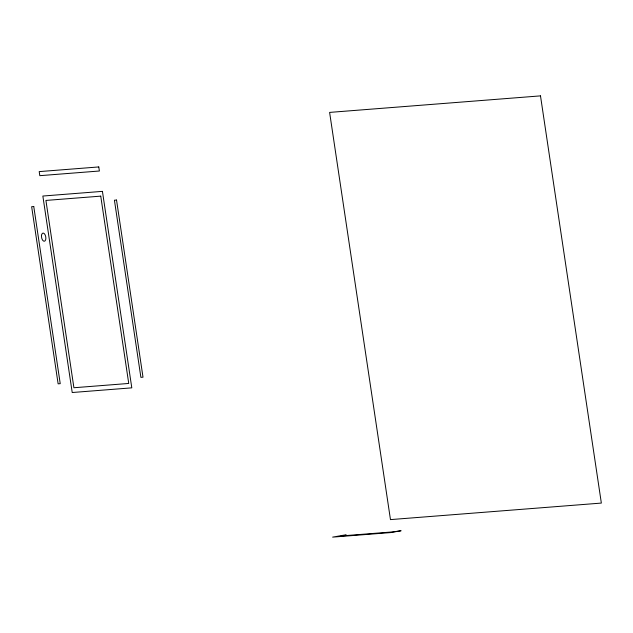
<?xml version="1.0" encoding="UTF-8"?>
<svg xmlns="http://www.w3.org/2000/svg" width="633" height="633" viewBox="0 0 633 633"><rect width="100%" height="100%" fill="white"/><g stroke="black" fill="none" stroke-linecap="round" stroke-linejoin="round"><path stroke-width="0.95" d="M343.102 535.296L332.634 537.124L390.624 532.582L401.093 530.747L392.697 531.91L341.029 535.961L346.259 535.043L343.102 535.296M540.495 95.876L329.611 112.405L390.466 519.606L601.35 503.077L540.495 95.876M98.78 166.938L39.206 171.606L39.816 175.673L99.389 171.005L98.78 166.938M102.427 191.364L42.854 196.04L72.217 392.515L131.799 387.847L102.427 191.364M100.742 196.135L45.916 200.432L73.911 387.744L128.736 383.448L100.742 196.135M33.763 206.532L31.65 206.698L58.125 383.835L60.23 383.669L33.763 206.532M116.527 200.044L114.423 200.21L140.89 377.347L143.003 377.181L116.527 200.044M41.541 235.278A4.122 2.105 80.1 0 0 44.278 241.244A4.122 2.105 80.1 0 0 45.196 234.993A4.122 2.105 80.1 0 0 41.541 235.278"/></g></svg>
